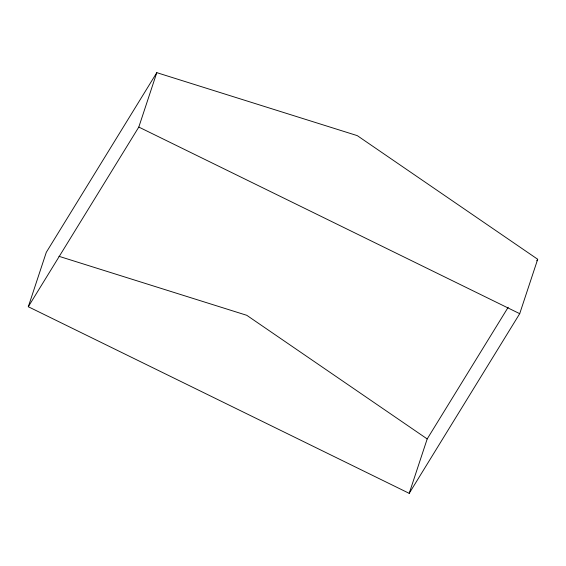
<?xml version="1.0" encoding="UTF-8"?>
<svg xmlns="http://www.w3.org/2000/svg" width="566" height="566" viewBox="0 0 566 566"><rect width="100%" height="100%" fill="white"/><g stroke="black" fill="none" stroke-linecap="round" stroke-linejoin="round"><path stroke-width="0.85" d="M28.3 306.73L46.292 252.323L156.796 72.653L357.28 135.635L537.7 259.27L519.708 313.677L409.204 493.347L28.3 306.73L138.804 127.06L156.796 72.653M409.204 493.347L427.196 438.94L508.183 307.26M536.78 260.77L537.7 259.27M58.928 256.292L246.776 315.304L427.196 438.94M138.804 127.06L519.708 313.677"/></g></svg>
